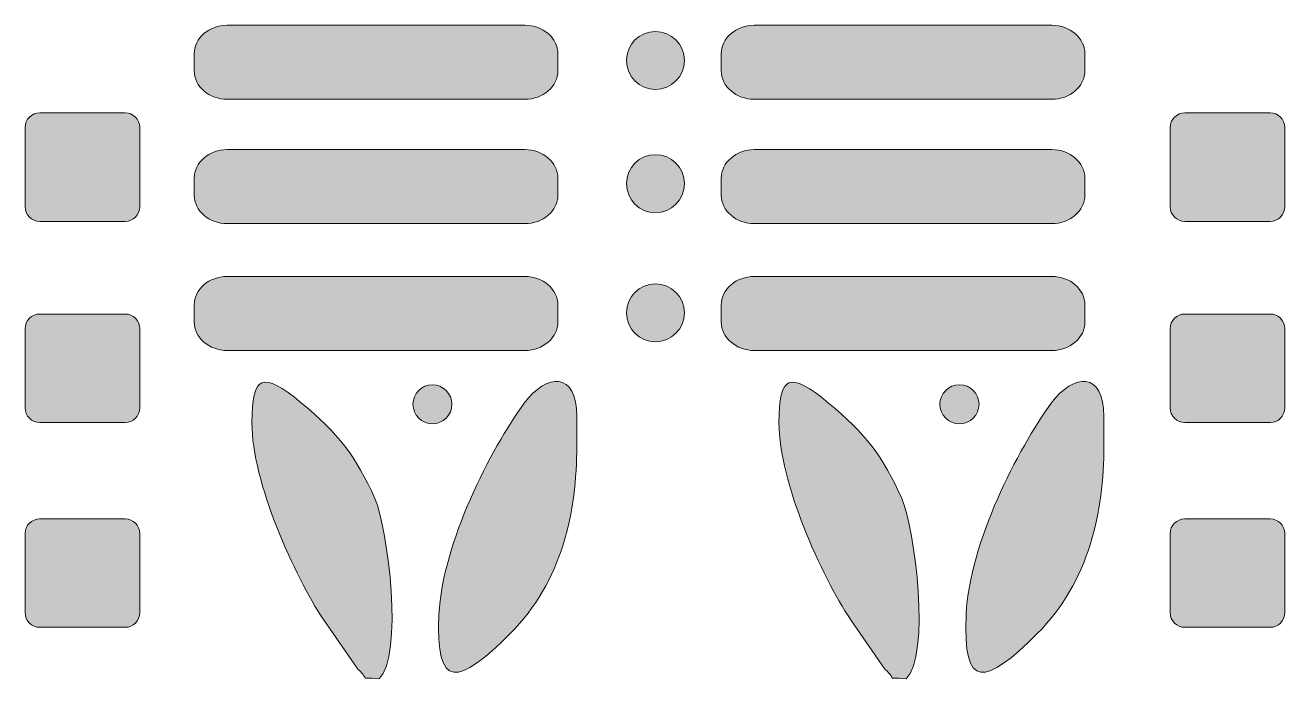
# Model space of a CAD drawing. Header units: inches. Extents: x -128 to 724, y -4 to 847.
# Drawn here: x 404.1 to 521.3, y -4.1 to 57.9 of the extents above; entities that cross this region are included whole.
import ezdxf

# ---------------------------------------------------------------- set-up
doc = ezdxf.new("R2010")
doc.units = ezdxf.units.IN
doc.header["$MEASUREMENT"] = 0
doc.layers.add('图层 1', color=7, linetype='Continuous')

# ---------------------------------------------------------------- blocks, each defined once
blk = doc.blocks.new('block 2')
at = {"layer": '图层 1', "true_color": 0xffffff}
h = blk.add_hatch(color=7, dxfattribs=at)
h.dxf.hatch_style = 2
edge = h.paths.add_edge_path()
edge.add_spline(control_points=[(419.82, 55.24), (419.82, 55.24), (419.82, 53.66), (419.82, 53.66), (419.82, 52.19), (421.2, 51), (422.89, 51), (422.89, 51), (450.6, 51), (450.6, 51), (452.29, 51), (453.67, 52.19), (453.67, 53.66), (453.67, 53.66), (453.67, 55.24), (453.67, 55.24), (453.67, 56.7), (452.29, 57.9), (450.6, 57.9), (450.6, 57.9), (422.89, 57.9), (422.89, 57.9), (421.2, 57.9), (419.82, 56.7), (419.82, 55.24)], knot_values=[0, 0, 0, 0, 1, 1, 1, 2, 2, 2, 3, 3, 3, 4, 4, 4, 5, 5, 5, 6, 6, 6, 7, 7, 7, 8, 8, 8, 8], degree=3, periodic=1)
h = blk.add_hatch(color=7, dxfattribs=at)
h.dxf.hatch_style = 2
edge = h.paths.add_edge_path()
edge.add_spline(control_points=[(468.88, 55.24), (468.88, 55.24), (468.88, 53.66), (468.88, 53.66), (468.88, 52.19), (470.27, 51), (471.95, 51), (471.95, 51), (499.66, 51), (499.66, 51), (501.34, 51), (502.72, 52.19), (502.72, 53.66), (502.72, 53.66), (502.72, 55.24), (502.72, 55.24), (502.72, 56.7), (501.34, 57.9), (499.66, 57.9), (499.66, 57.9), (471.95, 57.9), (471.95, 57.9), (470.27, 57.9), (468.88, 56.7), (468.88, 55.24)], knot_values=[0, 0, 0, 0, 1, 1, 1, 2, 2, 2, 3, 3, 3, 4, 4, 4, 5, 5, 5, 6, 6, 6, 7, 7, 7, 8, 8, 8, 8], degree=3, periodic=1)
h = blk.add_hatch(color=7, dxfattribs=at)
h.dxf.hatch_style = 2
edge = h.paths.add_edge_path()
edge.add_spline(control_points=[(462.75, 57.31), (461.25, 57.31), (460.05, 56.11), (460.05, 54.61), (460.05, 53.12), (461.25, 51.92), (462.75, 51.92), (464.23, 51.92), (465.44, 53.12), (465.44, 54.61), (465.44, 56.11), (464.24, 57.31), (462.75, 57.31)], knot_values=[0, 0, 0, 0, 1, 1, 1, 2, 2, 2, 3, 3, 3, 4, 4, 4, 4], degree=3, periodic=1)
h = blk.add_hatch(color=7, dxfattribs=at)
h.dxf.hatch_style = 2
edge = h.paths.add_edge_path()
edge.add_spline(control_points=[(413.39, 49.74), (413.39, 49.74), (405.44, 49.74), (405.44, 49.74), (404.69, 49.74), (404.08, 49.12), (404.08, 48.38), (404.08, 48.38), (404.08, 40.99), (404.08, 40.99), (404.08, 40.25), (404.69, 39.63), (405.44, 39.63), (405.44, 39.63), (413.39, 39.63), (413.39, 39.63), (414.14, 39.63), (414.75, 40.25), (414.75, 40.99), (414.75, 40.99), (414.75, 48.38), (414.75, 48.38), (414.75, 49.12), (414.14, 49.74), (413.39, 49.74)], knot_values=[0, 0, 0, 0, 1, 1, 1, 2, 2, 2, 3, 3, 3, 4, 4, 4, 5, 5, 5, 6, 6, 6, 7, 7, 7, 8, 8, 8, 8], degree=3, periodic=1)
h = blk.add_hatch(color=7, dxfattribs=at)
h.dxf.hatch_style = 2
edge = h.paths.add_edge_path()
edge.add_spline(control_points=[(519.98, 49.74), (519.98, 49.74), (512.03, 49.74), (512.03, 49.74), (511.28, 49.74), (510.66, 49.12), (510.66, 48.38), (510.66, 48.38), (510.66, 40.99), (510.66, 40.99), (510.66, 40.25), (511.28, 39.63), (512.03, 39.63), (512.03, 39.63), (519.98, 39.63), (519.98, 39.63), (520.72, 39.63), (521.33, 40.25), (521.33, 40.99), (521.33, 40.99), (521.33, 48.38), (521.33, 48.38), (521.33, 49.12), (520.72, 49.74), (519.98, 49.74)], knot_values=[0, 0, 0, 0, 1, 1, 1, 2, 2, 2, 3, 3, 3, 4, 4, 4, 5, 5, 5, 6, 6, 6, 7, 7, 7, 8, 8, 8, 8], degree=3, periodic=1)
h = blk.add_hatch(color=7, dxfattribs=at)
h.dxf.hatch_style = 2
edge = h.paths.add_edge_path()
edge.add_spline(control_points=[(450.6, 46.31), (450.6, 46.31), (422.89, 46.31), (422.89, 46.31), (421.2, 46.31), (419.82, 45.11), (419.82, 43.66), (419.82, 43.66), (419.82, 42.07), (419.82, 42.07), (419.82, 40.61), (421.21, 39.42), (422.89, 39.42), (422.89, 39.42), (450.6, 39.42), (450.6, 39.42), (452.29, 39.42), (453.67, 40.61), (453.67, 42.07), (453.67, 42.07), (453.67, 43.66), (453.67, 43.66), (453.67, 45.11), (452.29, 46.31), (450.6, 46.31)], knot_values=[0, 0, 0, 0, 1, 1, 1, 2, 2, 2, 3, 3, 3, 4, 4, 4, 5, 5, 5, 6, 6, 6, 7, 7, 7, 8, 8, 8, 8], degree=3, periodic=1)
h = blk.add_hatch(color=7, dxfattribs=at)
h.dxf.hatch_style = 2
edge = h.paths.add_edge_path()
edge.add_spline(control_points=[(462.75, 45.84), (461.25, 45.84), (460.05, 44.64), (460.05, 43.15), (460.05, 41.65), (461.25, 40.44), (462.75, 40.44), (464.23, 40.44), (465.44, 41.65), (465.44, 43.15), (465.44, 44.64), (464.24, 45.84), (462.75, 45.84)], knot_values=[0, 0, 0, 0, 1, 1, 1, 2, 2, 2, 3, 3, 3, 4, 4, 4, 4], degree=3, periodic=1)
h = blk.add_hatch(color=7, dxfattribs=at)
h.dxf.hatch_style = 2
edge = h.paths.add_edge_path()
edge.add_spline(control_points=[(471.95, 39.42), (471.95, 39.42), (499.66, 39.42), (499.66, 39.42), (501.34, 39.42), (502.72, 40.61), (502.72, 42.07), (502.72, 42.07), (502.72, 43.65), (502.72, 43.65), (502.72, 45.11), (501.34, 46.31), (499.66, 46.31), (499.66, 46.31), (471.95, 46.31), (471.95, 46.31), (470.27, 46.31), (468.88, 45.11), (468.88, 43.65), (468.88, 43.65), (468.88, 42.07), (468.88, 42.07), (468.88, 40.61), (470.27, 39.42), (471.95, 39.42)], knot_values=[0, 0, 0, 0, 1, 1, 1, 2, 2, 2, 3, 3, 3, 4, 4, 4, 5, 5, 5, 6, 6, 6, 7, 7, 7, 8, 8, 8, 8], degree=3, periodic=1)
h = blk.add_hatch(color=7, dxfattribs=at)
h.dxf.hatch_style = 2
edge = h.paths.add_edge_path()
edge.add_spline(control_points=[(453.67, 30.26), (453.67, 30.26), (453.67, 31.84), (453.67, 31.84), (453.67, 33.31), (452.29, 34.5), (450.6, 34.5), (450.6, 34.5), (422.89, 34.5), (422.89, 34.5), (421.2, 34.5), (419.82, 33.31), (419.82, 31.84), (419.82, 31.84), (419.82, 30.26), (419.82, 30.26), (419.82, 28.79), (421.21, 27.6), (422.89, 27.6), (422.89, 27.6), (450.6, 27.6), (450.6, 27.6), (452.29, 27.6), (453.67, 28.79), (453.67, 30.26)], knot_values=[0, 0, 0, 0, 1, 1, 1, 2, 2, 2, 3, 3, 3, 4, 4, 4, 5, 5, 5, 6, 6, 6, 7, 7, 7, 8, 8, 8, 8], degree=3, periodic=1)
h = blk.add_hatch(color=7, dxfattribs=at)
h.dxf.hatch_style = 2
edge = h.paths.add_edge_path()
edge.add_spline(control_points=[(502.73, 30.26), (502.73, 30.26), (502.73, 31.84), (502.73, 31.84), (502.73, 33.31), (501.34, 34.5), (499.66, 34.5), (499.66, 34.5), (471.95, 34.5), (471.95, 34.5), (470.27, 34.5), (468.88, 33.31), (468.88, 31.84), (468.88, 31.84), (468.88, 30.26), (468.88, 30.26), (468.88, 28.79), (470.27, 27.6), (471.95, 27.6), (471.95, 27.6), (499.66, 27.6), (499.66, 27.6), (501.34, 27.6), (502.73, 28.79), (502.73, 30.26)], knot_values=[0, 0, 0, 0, 1, 1, 1, 2, 2, 2, 3, 3, 3, 4, 4, 4, 5, 5, 5, 6, 6, 6, 7, 7, 7, 8, 8, 8, 8], degree=3, periodic=1)
h = blk.add_hatch(color=7, dxfattribs=at)
h.dxf.hatch_style = 2
edge = h.paths.add_edge_path()
edge.add_spline(control_points=[(462.75, 33.81), (461.25, 33.81), (460.05, 32.6), (460.05, 31.11), (460.05, 29.62), (461.25, 28.41), (462.75, 28.41), (464.23, 28.41), (465.44, 29.62), (465.44, 31.11), (465.44, 32.6), (464.24, 33.81), (462.75, 33.81)], knot_values=[0, 0, 0, 0, 1, 1, 1, 2, 2, 2, 3, 3, 3, 4, 4, 4, 4], degree=3, periodic=1)
h = blk.add_hatch(color=7, dxfattribs=at)
h.dxf.hatch_style = 2
edge = h.paths.add_edge_path()
edge.add_spline(control_points=[(413.39, 31), (413.39, 31), (405.44, 31), (405.44, 31), (404.69, 31), (404.08, 30.39), (404.08, 29.64), (404.08, 29.64), (404.08, 22.26), (404.08, 22.26), (404.08, 21.51), (404.69, 20.89), (405.44, 20.89), (405.44, 20.89), (413.39, 20.89), (413.39, 20.89), (414.14, 20.89), (414.75, 21.51), (414.75, 22.26), (414.75, 22.26), (414.75, 29.64), (414.75, 29.64), (414.75, 30.39), (414.14, 31), (413.39, 31)], knot_values=[0, 0, 0, 0, 1, 1, 1, 2, 2, 2, 3, 3, 3, 4, 4, 4, 5, 5, 5, 6, 6, 6, 7, 7, 7, 8, 8, 8, 8], degree=3, periodic=1)
h = blk.add_hatch(color=7, dxfattribs=at)
h.dxf.hatch_style = 2
edge = h.paths.add_edge_path()
edge.add_spline(control_points=[(519.98, 31), (519.98, 31), (512.03, 31), (512.03, 31), (511.28, 31), (510.66, 30.39), (510.66, 29.64), (510.66, 29.64), (510.66, 22.26), (510.66, 22.26), (510.66, 21.51), (511.28, 20.89), (512.03, 20.89), (512.03, 20.89), (519.98, 20.89), (519.98, 20.89), (520.72, 20.89), (521.33, 21.51), (521.33, 22.26), (521.33, 22.26), (521.33, 29.64), (521.33, 29.64), (521.33, 30.39), (520.72, 31), (519.98, 31)], knot_values=[0, 0, 0, 0, 1, 1, 1, 2, 2, 2, 3, 3, 3, 4, 4, 4, 5, 5, 5, 6, 6, 6, 7, 7, 7, 8, 8, 8, 8], degree=3, periodic=1)
h = blk.add_hatch(color=7, dxfattribs=at)
h.dxf.hatch_style = 2
edge = h.paths.add_edge_path()
edge.add_spline(control_points=[(429.81, 22.71), (426.12, 25.76), (425.19, 25.25), (425.19, 20.87), (425.17, 15.33), (429.17, 6.58), (431.84, 2.55), (431.84, 2.55), (435.05, -2.07), (435.05, -2.07), (436.37, -3.3), (434.92, -2.76), (437.02, -2.97), (439.31, -0.9), (437.87, 11.01), (436.63, 13.81), (434.89, 17.72), (433.2, 19.92), (429.81, 22.71)], knot_values=[0, 0, 0, 0, 1, 1, 1, 2, 2, 2, 3, 3, 3, 4, 4, 4, 5, 5, 5, 6, 6, 6, 6], degree=3, periodic=1)
h = blk.add_hatch(color=7, dxfattribs=at)
h.dxf.hatch_style = 2
edge = h.paths.add_edge_path()
edge.add_spline(control_points=[(450.54, 22.69), (447.42, 18.45), (442.92, 9.67), (442.6, 3.02), (442.27, -4.1), (444.38, -3.61), (449.23, 1.23), (454.08, 6.09), (455.43, 12.56), (455.43, 18.75), (455.43, 18.75), (455.43, 21.44), (455.43, 21.44), (455.43, 25.7), (452.61, 25.5), (450.54, 22.69)], knot_values=[0, 0, 0, 0, 1, 1, 1, 2, 2, 2, 3, 3, 3, 4, 4, 4, 5, 5, 5, 5], degree=3, periodic=1)
h = blk.add_hatch(color=7, dxfattribs=at)
h.dxf.hatch_style = 2
edge = h.paths.add_edge_path()
edge.add_spline(control_points=[(478.87, 22.71), (475.18, 25.76), (474.26, 25.25), (474.25, 20.87), (474.23, 15.33), (478.23, 6.58), (480.9, 2.55), (480.9, 2.55), (484.11, -2.07), (484.11, -2.07), (485.43, -3.3), (483.99, -2.76), (486.08, -2.97), (488.37, -0.9), (486.92, 11.01), (485.68, 13.81), (483.95, 17.72), (482.25, 19.92), (478.87, 22.71)], knot_values=[0, 0, 0, 0, 1, 1, 1, 2, 2, 2, 3, 3, 3, 4, 4, 4, 5, 5, 5, 6, 6, 6, 6], degree=3, periodic=1)
h = blk.add_hatch(color=7, dxfattribs=at)
h.dxf.hatch_style = 2
edge = h.paths.add_edge_path()
edge.add_spline(control_points=[(499.6, 22.69), (496.48, 18.45), (491.98, 9.67), (491.67, 3.02), (491.33, -4.1), (493.44, -3.61), (498.29, 1.23), (503.14, 6.09), (504.49, 12.56), (504.49, 18.75), (504.49, 18.75), (504.49, 21.44), (504.49, 21.44), (504.49, 25.7), (501.67, 25.5), (499.6, 22.69)], knot_values=[0, 0, 0, 0, 1, 1, 1, 2, 2, 2, 3, 3, 3, 4, 4, 4, 5, 5, 5, 5], degree=3, periodic=1)
h = blk.add_hatch(color=7, dxfattribs=at)
h.dxf.hatch_style = 2
edge = h.paths.add_edge_path()
edge.add_spline(control_points=[(443.8, 22.59), (443.8, 23.6), (442.99, 24.41), (441.99, 24.41), (440.99, 24.41), (440.18, 23.6), (440.18, 22.59), (440.18, 21.59), (440.99, 20.77), (441.99, 20.77), (442.99, 20.77), (443.8, 21.59), (443.8, 22.59)], knot_values=[0, 0, 0, 0, 1, 1, 1, 2, 2, 2, 3, 3, 3, 4, 4, 4, 4], degree=3, periodic=1)
h = blk.add_hatch(color=7, dxfattribs=at)
h.dxf.hatch_style = 2
edge = h.paths.add_edge_path()
edge.add_spline(control_points=[(492.87, 22.59), (492.87, 23.6), (492.05, 24.41), (491.05, 24.41), (490.05, 24.41), (489.23, 23.6), (489.23, 22.59), (489.23, 21.59), (490.05, 20.77), (491.05, 20.77), (492.05, 20.77), (492.87, 21.59), (492.87, 22.59)], knot_values=[0, 0, 0, 0, 1, 1, 1, 2, 2, 2, 3, 3, 3, 4, 4, 4, 4], degree=3, periodic=1)
h = blk.add_hatch(color=7, dxfattribs=at)
h.dxf.hatch_style = 2
edge = h.paths.add_edge_path()
edge.add_spline(control_points=[(413.39, 11.92), (413.39, 11.92), (405.44, 11.92), (405.44, 11.92), (404.69, 11.92), (404.08, 11.31), (404.08, 10.57), (404.08, 10.57), (404.08, 3.18), (404.08, 3.18), (404.08, 2.43), (404.69, 1.82), (405.44, 1.82), (405.44, 1.82), (413.39, 1.82), (413.39, 1.82), (414.14, 1.82), (414.75, 2.43), (414.75, 3.18), (414.75, 3.18), (414.75, 10.57), (414.75, 10.57), (414.75, 11.31), (414.14, 11.92), (413.39, 11.92)], knot_values=[0, 0, 0, 0, 1, 1, 1, 2, 2, 2, 3, 3, 3, 4, 4, 4, 5, 5, 5, 6, 6, 6, 7, 7, 7, 8, 8, 8, 8], degree=3, periodic=1)
h = blk.add_hatch(color=7, dxfattribs=at)
h.dxf.hatch_style = 2
edge = h.paths.add_edge_path()
edge.add_spline(control_points=[(519.98, 11.92), (519.98, 11.92), (512.03, 11.92), (512.03, 11.92), (511.28, 11.92), (510.66, 11.31), (510.66, 10.57), (510.66, 10.57), (510.66, 3.18), (510.66, 3.18), (510.66, 2.43), (511.28, 1.82), (512.03, 1.82), (512.03, 1.82), (519.98, 1.82), (519.98, 1.82), (520.72, 1.82), (521.33, 2.43), (521.33, 3.18), (521.33, 3.18), (521.33, 10.57), (521.33, 10.57), (521.33, 11.31), (520.72, 11.92), (519.98, 11.92)], knot_values=[0, 0, 0, 0, 1, 1, 1, 2, 2, 2, 3, 3, 3, 4, 4, 4, 5, 5, 5, 6, 6, 6, 7, 7, 7, 8, 8, 8, 8], degree=3, periodic=1)
at = {"layer": '图层 1', "lineweight": 0}
for points, knots in [([(419.82, 55.24), (419.82, 55.24), (419.82, 53.66), (419.82, 53.66), (419.82, 52.19), (421.2, 51), (422.89, 51), (422.89, 51), (450.6, 51), (450.6, 51), (452.29, 51), (453.67, 52.19), (453.67, 53.66), (453.67, 53.66), (453.67, 55.24), (453.67, 55.24), (453.67, 56.7), (452.29, 57.9), (450.6, 57.9), (450.6, 57.9), (422.89, 57.9), (422.89, 57.9), (421.2, 57.9), (419.82, 56.7), (419.82, 55.24)], [0, 0, 0, 0, 1, 1, 1, 2, 2, 2, 3, 3, 3, 4, 4, 4, 5, 5, 5, 6, 6, 6, 7, 7, 7, 8, 8, 8, 8]), ([(468.88, 55.24), (468.88, 55.24), (468.88, 53.66), (468.88, 53.66), (468.88, 52.19), (470.27, 51), (471.95, 51), (471.95, 51), (499.66, 51), (499.66, 51), (501.34, 51), (502.72, 52.19), (502.72, 53.66), (502.72, 53.66), (502.72, 55.24), (502.72, 55.24), (502.72, 56.7), (501.34, 57.9), (499.66, 57.9), (499.66, 57.9), (471.95, 57.9), (471.95, 57.9), (470.27, 57.9), (468.88, 56.7), (468.88, 55.24)], [0, 0, 0, 0, 1, 1, 1, 2, 2, 2, 3, 3, 3, 4, 4, 4, 5, 5, 5, 6, 6, 6, 7, 7, 7, 8, 8, 8, 8]), ([(462.75, 57.31), (461.25, 57.31), (460.05, 56.11), (460.05, 54.61), (460.05, 53.12), (461.25, 51.92), (462.75, 51.92), (464.23, 51.92), (465.44, 53.12), (465.44, 54.61), (465.44, 56.11), (464.24, 57.31), (462.75, 57.31)], [0, 0, 0, 0, 1, 1, 1, 2, 2, 2, 3, 3, 3, 4, 4, 4, 4]), ([(413.39, 49.74), (413.39, 49.74), (405.44, 49.74), (405.44, 49.74), (404.69, 49.74), (404.08, 49.12), (404.08, 48.38), (404.08, 48.38), (404.08, 40.99), (404.08, 40.99), (404.08, 40.25), (404.69, 39.63), (405.44, 39.63), (405.44, 39.63), (413.39, 39.63), (413.39, 39.63), (414.14, 39.63), (414.75, 40.25), (414.75, 40.99), (414.75, 40.99), (414.75, 48.38), (414.75, 48.38), (414.75, 49.12), (414.14, 49.74), (413.39, 49.74)], [0, 0, 0, 0, 1, 1, 1, 2, 2, 2, 3, 3, 3, 4, 4, 4, 5, 5, 5, 6, 6, 6, 7, 7, 7, 8, 8, 8, 8]), ([(519.98, 49.74), (519.98, 49.74), (512.03, 49.74), (512.03, 49.74), (511.28, 49.74), (510.66, 49.12), (510.66, 48.38), (510.66, 48.38), (510.66, 40.99), (510.66, 40.99), (510.66, 40.25), (511.28, 39.63), (512.03, 39.63), (512.03, 39.63), (519.98, 39.63), (519.98, 39.63), (520.72, 39.63), (521.33, 40.25), (521.33, 40.99), (521.33, 40.99), (521.33, 48.38), (521.33, 48.38), (521.33, 49.12), (520.72, 49.74), (519.98, 49.74)], [0, 0, 0, 0, 1, 1, 1, 2, 2, 2, 3, 3, 3, 4, 4, 4, 5, 5, 5, 6, 6, 6, 7, 7, 7, 8, 8, 8, 8]), ([(450.6, 46.31), (450.6, 46.31), (422.89, 46.31), (422.89, 46.31), (421.2, 46.31), (419.82, 45.11), (419.82, 43.66), (419.82, 43.66), (419.82, 42.07), (419.82, 42.07), (419.82, 40.61), (421.21, 39.42), (422.89, 39.42), (422.89, 39.42), (450.6, 39.42), (450.6, 39.42), (452.29, 39.42), (453.67, 40.61), (453.67, 42.07), (453.67, 42.07), (453.67, 43.66), (453.67, 43.66), (453.67, 45.11), (452.29, 46.31), (450.6, 46.31)], [0, 0, 0, 0, 1, 1, 1, 2, 2, 2, 3, 3, 3, 4, 4, 4, 5, 5, 5, 6, 6, 6, 7, 7, 7, 8, 8, 8, 8]), ([(462.75, 45.84), (461.25, 45.84), (460.05, 44.64), (460.05, 43.15), (460.05, 41.65), (461.25, 40.44), (462.75, 40.44), (464.23, 40.44), (465.44, 41.65), (465.44, 43.15), (465.44, 44.64), (464.24, 45.84), (462.75, 45.84)], [0, 0, 0, 0, 1, 1, 1, 2, 2, 2, 3, 3, 3, 4, 4, 4, 4]), ([(471.95, 39.42), (471.95, 39.42), (499.66, 39.42), (499.66, 39.42), (501.34, 39.42), (502.72, 40.61), (502.72, 42.07), (502.72, 42.07), (502.72, 43.65), (502.72, 43.65), (502.72, 45.11), (501.34, 46.31), (499.66, 46.31), (499.66, 46.31), (471.95, 46.31), (471.95, 46.31), (470.27, 46.31), (468.88, 45.11), (468.88, 43.65), (468.88, 43.65), (468.88, 42.07), (468.88, 42.07), (468.88, 40.61), (470.27, 39.42), (471.95, 39.42)], [0, 0, 0, 0, 1, 1, 1, 2, 2, 2, 3, 3, 3, 4, 4, 4, 5, 5, 5, 6, 6, 6, 7, 7, 7, 8, 8, 8, 8]), ([(453.67, 30.26), (453.67, 30.26), (453.67, 31.84), (453.67, 31.84), (453.67, 33.31), (452.29, 34.5), (450.6, 34.5), (450.6, 34.5), (422.89, 34.5), (422.89, 34.5), (421.2, 34.5), (419.82, 33.31), (419.82, 31.84), (419.82, 31.84), (419.82, 30.26), (419.82, 30.26), (419.82, 28.79), (421.21, 27.6), (422.89, 27.6), (422.89, 27.6), (450.6, 27.6), (450.6, 27.6), (452.29, 27.6), (453.67, 28.79), (453.67, 30.26)], [0, 0, 0, 0, 1, 1, 1, 2, 2, 2, 3, 3, 3, 4, 4, 4, 5, 5, 5, 6, 6, 6, 7, 7, 7, 8, 8, 8, 8]), ([(502.73, 30.26), (502.73, 30.26), (502.73, 31.84), (502.73, 31.84), (502.73, 33.31), (501.34, 34.5), (499.66, 34.5), (499.66, 34.5), (471.95, 34.5), (471.95, 34.5), (470.27, 34.5), (468.88, 33.31), (468.88, 31.84), (468.88, 31.84), (468.88, 30.26), (468.88, 30.26), (468.88, 28.79), (470.27, 27.6), (471.95, 27.6), (471.95, 27.6), (499.66, 27.6), (499.66, 27.6), (501.34, 27.6), (502.73, 28.79), (502.73, 30.26)], [0, 0, 0, 0, 1, 1, 1, 2, 2, 2, 3, 3, 3, 4, 4, 4, 5, 5, 5, 6, 6, 6, 7, 7, 7, 8, 8, 8, 8]), ([(462.75, 33.81), (461.25, 33.81), (460.05, 32.6), (460.05, 31.11), (460.05, 29.62), (461.25, 28.41), (462.75, 28.41), (464.23, 28.41), (465.44, 29.62), (465.44, 31.11), (465.44, 32.6), (464.24, 33.81), (462.75, 33.81)], [0, 0, 0, 0, 1, 1, 1, 2, 2, 2, 3, 3, 3, 4, 4, 4, 4]), ([(413.39, 31), (413.39, 31), (405.44, 31), (405.44, 31), (404.69, 31), (404.08, 30.39), (404.08, 29.64), (404.08, 29.64), (404.08, 22.26), (404.08, 22.26), (404.08, 21.51), (404.69, 20.89), (405.44, 20.89), (405.44, 20.89), (413.39, 20.89), (413.39, 20.89), (414.14, 20.89), (414.75, 21.51), (414.75, 22.26), (414.75, 22.26), (414.75, 29.64), (414.75, 29.64), (414.75, 30.39), (414.14, 31), (413.39, 31)], [0, 0, 0, 0, 1, 1, 1, 2, 2, 2, 3, 3, 3, 4, 4, 4, 5, 5, 5, 6, 6, 6, 7, 7, 7, 8, 8, 8, 8]), ([(519.98, 31), (519.98, 31), (512.03, 31), (512.03, 31), (511.28, 31), (510.66, 30.39), (510.66, 29.64), (510.66, 29.64), (510.66, 22.26), (510.66, 22.26), (510.66, 21.51), (511.28, 20.89), (512.03, 20.89), (512.03, 20.89), (519.98, 20.89), (519.98, 20.89), (520.72, 20.89), (521.33, 21.51), (521.33, 22.26), (521.33, 22.26), (521.33, 29.64), (521.33, 29.64), (521.33, 30.39), (520.72, 31), (519.98, 31)], [0, 0, 0, 0, 1, 1, 1, 2, 2, 2, 3, 3, 3, 4, 4, 4, 5, 5, 5, 6, 6, 6, 7, 7, 7, 8, 8, 8, 8]), ([(429.81, 22.71), (426.12, 25.76), (425.19, 25.25), (425.19, 20.87), (425.17, 15.33), (429.17, 6.58), (431.84, 2.55), (431.84, 2.55), (435.05, -2.07), (435.05, -2.07), (436.37, -3.3), (434.92, -2.76), (437.02, -2.97), (439.31, -0.9), (437.87, 11.01), (436.63, 13.81), (434.89, 17.72), (433.2, 19.92), (429.81, 22.71)], [0, 0, 0, 0, 1, 1, 1, 2, 2, 2, 3, 3, 3, 4, 4, 4, 5, 5, 5, 6, 6, 6, 6]), ([(450.54, 22.69), (447.42, 18.45), (442.92, 9.67), (442.6, 3.02), (442.27, -4.1), (444.38, -3.61), (449.23, 1.23), (454.08, 6.09), (455.43, 12.56), (455.43, 18.75), (455.43, 18.75), (455.43, 21.44), (455.43, 21.44), (455.43, 25.7), (452.61, 25.5), (450.54, 22.69)], [0, 0, 0, 0, 1, 1, 1, 2, 2, 2, 3, 3, 3, 4, 4, 4, 5, 5, 5, 5]), ([(478.87, 22.71), (475.18, 25.76), (474.26, 25.25), (474.25, 20.87), (474.23, 15.33), (478.23, 6.58), (480.9, 2.55), (480.9, 2.55), (484.11, -2.07), (484.11, -2.07), (485.43, -3.3), (483.99, -2.76), (486.08, -2.97), (488.37, -0.9), (486.92, 11.01), (485.68, 13.81), (483.95, 17.72), (482.25, 19.92), (478.87, 22.71)], [0, 0, 0, 0, 1, 1, 1, 2, 2, 2, 3, 3, 3, 4, 4, 4, 5, 5, 5, 6, 6, 6, 6]), ([(499.6, 22.69), (496.48, 18.45), (491.98, 9.67), (491.67, 3.02), (491.33, -4.1), (493.44, -3.61), (498.29, 1.23), (503.14, 6.09), (504.49, 12.56), (504.49, 18.75), (504.49, 18.75), (504.49, 21.44), (504.49, 21.44), (504.49, 25.7), (501.67, 25.5), (499.6, 22.69)], [0, 0, 0, 0, 1, 1, 1, 2, 2, 2, 3, 3, 3, 4, 4, 4, 5, 5, 5, 5]), ([(443.8, 22.59), (443.8, 23.6), (442.99, 24.41), (441.99, 24.41), (440.99, 24.41), (440.18, 23.6), (440.18, 22.59), (440.18, 21.59), (440.99, 20.77), (441.99, 20.77), (442.99, 20.77), (443.8, 21.59), (443.8, 22.59)], [0, 0, 0, 0, 1, 1, 1, 2, 2, 2, 3, 3, 3, 4, 4, 4, 4]), ([(492.87, 22.59), (492.87, 23.6), (492.05, 24.41), (491.05, 24.41), (490.05, 24.41), (489.23, 23.6), (489.23, 22.59), (489.23, 21.59), (490.05, 20.77), (491.05, 20.77), (492.05, 20.77), (492.87, 21.59), (492.87, 22.59)], [0, 0, 0, 0, 1, 1, 1, 2, 2, 2, 3, 3, 3, 4, 4, 4, 4]), ([(413.39, 11.92), (413.39, 11.92), (405.44, 11.92), (405.44, 11.92), (404.69, 11.92), (404.08, 11.31), (404.08, 10.57), (404.08, 10.57), (404.08, 3.18), (404.08, 3.18), (404.08, 2.43), (404.69, 1.82), (405.44, 1.82), (405.44, 1.82), (413.39, 1.82), (413.39, 1.82), (414.14, 1.82), (414.75, 2.43), (414.75, 3.18), (414.75, 3.18), (414.75, 10.57), (414.75, 10.57), (414.75, 11.31), (414.14, 11.92), (413.39, 11.92)], [0, 0, 0, 0, 1, 1, 1, 2, 2, 2, 3, 3, 3, 4, 4, 4, 5, 5, 5, 6, 6, 6, 7, 7, 7, 8, 8, 8, 8]), ([(519.98, 11.92), (519.98, 11.92), (512.03, 11.92), (512.03, 11.92), (511.28, 11.92), (510.66, 11.31), (510.66, 10.57), (510.66, 10.57), (510.66, 3.18), (510.66, 3.18), (510.66, 2.43), (511.28, 1.82), (512.03, 1.82), (512.03, 1.82), (519.98, 1.82), (519.98, 1.82), (520.72, 1.82), (521.33, 2.43), (521.33, 3.18), (521.33, 3.18), (521.33, 10.57), (521.33, 10.57), (521.33, 11.31), (520.72, 11.92), (519.98, 11.92)], [0, 0, 0, 0, 1, 1, 1, 2, 2, 2, 3, 3, 3, 4, 4, 4, 5, 5, 5, 6, 6, 6, 7, 7, 7, 8, 8, 8, 8])]:
    blk.add_open_spline(points, degree=3, knots=knots, dxfattribs=at)

msp = doc.modelspace()

# ---------------------------------------------------------------- block references
at = {"layer": '图层 1'}
msp.add_blockref('block 2', (0, 0), dxfattribs=at)

doc.saveas('drawing.dxf')
